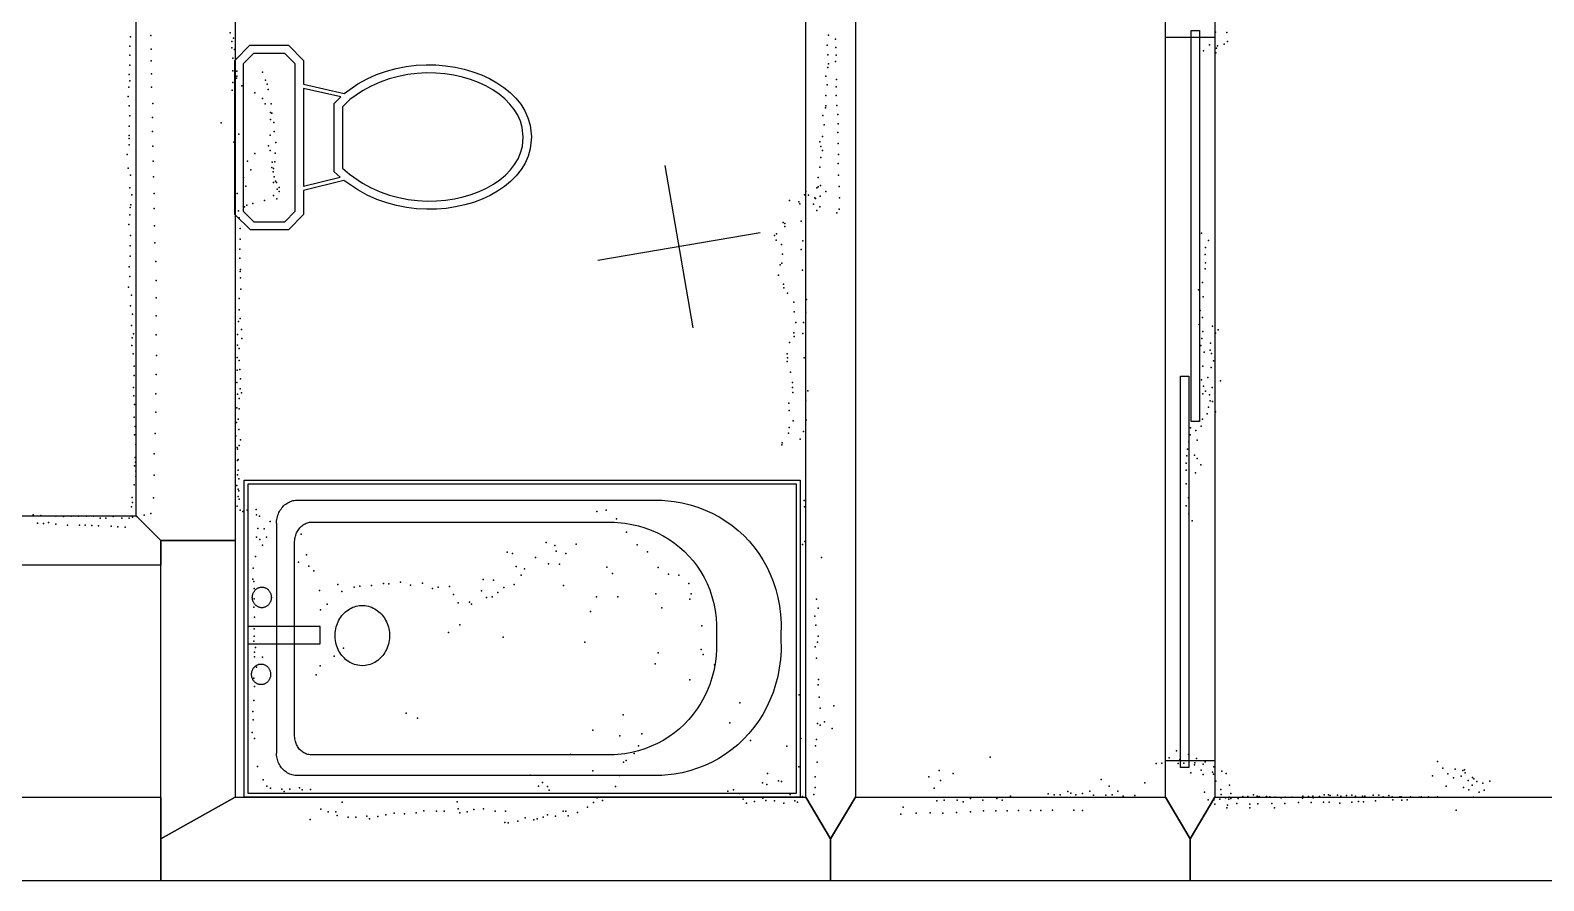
# Model space of a CAD drawing. Header units: millimetres. Extents: x -8477 to 9134, y -9557 to 11037.
# Drawn here: x -3689 to -15, y -4676 to -2610 of the extents above; entities that cross this region are included whole.
import ezdxf

# ---------------------------------------------------------------- set-up
doc = ezdxf.new("R2010")
doc.units = ezdxf.units.MM
for name, color, linetype in [('DOORS', 7, 'Continuous'), ('OBJECTS', 8, 'Continuous'), ('P', 9, 'Continuous'), ('PANOS', 10, 'Continuous'), ('ROOMS', 1, 'Continuous'), ('WALLS', 3, 'Continuous')]:
    doc.layers.add(name, color=color, linetype=linetype)

# ---------------------------------------------------------------- blocks, each defined once
blk = doc.blocks.new('Toilet_4E')
for points in [[(-225.3, 322.7), (-187.7, 360.3)], [(-179.4, 340.3), (-205.3, 314.4)], [(-187.7, 360.3), (186.3, 360.3)], [(178, 340.3), (-179.4, 340.3)], [(203, 315.4), (178, 340.3)], [(186.3, 360.3), (223, 323.6)], [(-225.4, 230.4), (-225.3, 322.7)], [(-205.3, 314.4), (-205.4, 238.9)], [(203, 238.8), (203, 315.4)], [(223, 323.6), (223, 230.5)], [(-187.6, 193.9), (-225.4, 230.4)], [(-205.4, 238.9), (-179.5, 213.9)], [(178.1, 213.9), (203, 238.8)], [(223, 230.5), (186.4, 193.9)], [(-129.4, 193.9), (-187.6, 193.9)], [(-179.5, 213.9), (-126.8, 213.9)], [(-104.9, 95.7), (-129.4, 193.9)], [(-126.8, 213.9), (125.8, 214)], [(118.4, 194), (-119.1, 193.9)], [(-119.1, 193.9), (-96.9, 104.7)], [(97.9, 103.3), (118.4, 194)], [(128.6, 194), (106.3, 95.3)], [(125.8, 214), (178.1, 213.9)], [(186.4, 193.9), (128.6, 194)], [(-96.9, 104.7), (-84.3, 119.2)], [(-84.3, 119.2), (82, 119.2)], [(82, 119.2), (97.9, 103.3)], [(0.5, -359.8), (-28.3, -356.8), (-46.1, -351.7), (-63, -344.2), (-78.8, -334.4), (-93.7, -322.7), (-107.4, -309.2), (-120, -293.9), (-131.4, -277.2), (-141.7, -259.1), (-150.6, -239.7), (-158.3, -219.2), (-164.6, -197.8), (-169.5, -175.5), (-172.9, -152.6), (-174.9, -129.1), (-175.2, -105.2), (-173.9, -81), (-170.9, -56.7), (-166.1, -32.4), (-159.5, -8.2), (-151, 15.7), (-140.6, 39.1), (-128, 62.1), (-104.9, 95.7)], [(-90, 82.1), (-111.5, 50.8), (-123, 29.5), (-132.7, 7.5), (-140.6, -14.9), (-146.8, -37.6), (-151.2, -60.5), (-154, -83.4), (-155.2, -106.2), (-154.9, -128.8), (-153, -150.9), (-149.7, -172.5), (-145.1, -193.5), (-139.1, -213.6), (-131.9, -232.7), (-123.5, -250.6), (-114, -267.3), (-103.5, -282.6), (-92, -296.4), (-79.7, -308.4), (-66.5, -318.7), (-52.6, -327.1), (-38, -333.4), (-22.8, -337.6), (0.4, -339.7)], [(-75.1, 99.2), (-90, 82.1)], [(73.8, 99.2), (-75.1, 99.2)], [(0.4, -339.7), (23.7, -337.3), (38.9, -332.9), (53.5, -326.4), (67.4, -317.9), (80.5, -307.5), (92.9, -295.3), (104.4, -281.4), (114.8, -266), (124.3, -249.3), (132.7, -231.2), (139.8, -212.1), (145.8, -192), (150.4, -171.1), (153.7, -149.5), (155.5, -127.4), (155.9, -105), (154.7, -82.3), (152, -59.5), (147.6, -36.8), (141.5, -14.2), (133.7, 8), (124.1, 29.7), (112.8, 50.6), (91.7, 81.2)], [(106.3, 95.3), (129.3, 62), (141.7, 39.2), (152, 16.1), (160.4, -7.6), (166.9, -31.5), (171.6, -55.7), (174.6, -79.9), (175.9, -103.9), (175.5, -127.7), (173.6, -151.2), (170.2, -174.1), (165.3, -196.3), (159, -217.7), (151.4, -238.2), (142.5, -257.6), (132.3, -275.8), (120.9, -292.7), (108.3, -308), (94.6, -321.7), (79.9, -333.5), (64, -343.4), (47.2, -351.1), (29.4, -356.5), (0.5, -359.8)], [(91.7, 81.2), (73.8, 99.2)]]:
    blk.add_lwpolyline(points)
blk = doc.blocks.new('Bathtub_4B')
for points in [[(-749.4, -385), (-749.4, 385.3)], [(-749.4, 385.3), (750, 385.3)], [(-739.4, 375.3), (-739.4, -375)], [(740, 375.3), (-739.4, 375.3)], [(740, -375), (740, 375.3)], [(750, 385.3), (750, -385)], [(-697.9, -3.9), (-698.1, 29.3), (-696.4, 50.7), (-693.3, 71.7), (-689, 92.1), (-683.3, 111.8), (-676.4, 131), (-668.3, 149.5), (-659, 167.2), (-648.6, 184.3), (-637.2, 200.6), (-624.7, 216.1), (-611.2, 230.8), (-596.8, 244.6), (-581.4, 257.6), (-565.2, 269.6), (-548.2, 280.7), (-530.5, 290.8), (-511.9, 299.9), (-492.7, 308), (-472.9, 315), (-452.4, 320.9), (-431.4, 325.7), (-409.8, 329.3), (-376.6, 332.5)], [(-376.6, 332.5), (608.2, 332.5)], [(608.2, 332.5), (613.5, 332.2), (617, 331.7), (620.4, 331.1), (623.7, 330.2), (627, 329.1), (630.1, 327.8), (633.2, 326.4), (636.1, 324.7), (639, 322.9), (641.7, 320.9), (644.3, 318.8), (646.7, 316.5), (649, 314), (651.1, 311.5), (653.1, 308.8), (654.9, 305.9), (656.6, 303), (658, 299.9), (659.3, 296.8), (660.4, 293.5), (661.3, 290.2), (662, 286.8), (662.4, 283.3), (662.7, 277.9)], [(-524.1, -3.9), (-524.2, 24.6), (-522.8, 43), (-520.2, 60.9), (-516.4, 78.3), (-511.6, 95.2), (-505.7, 111.5), (-498.7, 127.2), (-490.8, 142.4), (-481.9, 156.9), (-472, 170.7), (-461.3, 183.9), (-449.7, 196.3), (-437.4, 208), (-424.2, 219), (-410.3, 229.2), (-395.7, 238.6), (-380.4, 247.1), (-364.5, 254.8), (-348, 261.6), (-331, 267.6), (-313.4, 272.6), (-295.3, 276.6), (-276.8, 279.7), (-248.3, 282.4)], [(-248.3, 282.4), (567.8, 282.4)], [(567.8, 282.4), (572.4, 282.2), (575.3, 281.8), (578.2, 281.2), (581, 280.5), (583.8, 279.5), (586.4, 278.5), (589, 277.2), (591.5, 275.8), (593.9, 274.3), (596.2, 272.6), (598.4, 270.8), (600.4, 268.9), (602.4, 266.8), (604.2, 264.6), (605.9, 262.3), (607.4, 259.9), (608.8, 257.5), (610, 254.9), (611.1, 252.2), (612, 249.5), (612.8, 246.6), (613.3, 243.7), (613.7, 240.8), (613.9, 236.3)], [(662.7, -280), (662.7, 277.9)], [(613.9, 236.3), (613.9, -234.9)], [(678.7, 86.8), (678.8, 89.3), (679.1, 90.9), (679.4, 92.5), (679.8, 94.1), (680.4, 95.6), (681, 97), (681.7, 98.5), (682.5, 99.8), (683.3, 101.1), (684.3, 102.4), (685.3, 103.5), (686.4, 104.7), (687.5, 105.7), (688.7, 106.7), (690, 107.6), (691.3, 108.4), (692.7, 109.2), (694.2, 109.8), (695.6, 110.4), (697.1, 110.9), (698.7, 111.3), (700.3, 111.6), (701.9, 111.8), (704.4, 111.8)], [(704.4, 111.8), (706.9, 111.8), (708.5, 111.6), (710.1, 111.3), (711.7, 110.9), (713.2, 110.4), (714.7, 109.8), (716.1, 109.2), (717.5, 108.4), (718.8, 107.6), (720.1, 106.7), (721.3, 105.7), (722.4, 104.7), (723.5, 103.5), (724.5, 102.4), (725.5, 101.1), (726.4, 99.8), (727.1, 98.5), (727.8, 97), (728.5, 95.6), (729, 94.1), (729.4, 92.5), (729.7, 90.9), (730, 89.3), (730.1, 86.8)], [(704.4, 61.8), (701.9, 61.9), (700.3, 62.1), (698.7, 62.4), (697.1, 62.8), (695.6, 63.3), (694.2, 63.8), (692.7, 64.5), (691.3, 65.3), (690, 66.1), (688.7, 67), (687.5, 68), (686.4, 69), (685.3, 70.1), (684.3, 71.3), (683.3, 72.6), (682.5, 73.9), (681.7, 75.2), (681, 76.6), (680.4, 78.1), (679.8, 79.6), (679.4, 81.2), (679.1, 82.7), (678.8, 84.4), (678.7, 86.8)], [(730.1, 86.8), (730, 84.4), (729.7, 82.7), (729.4, 81.2), (729, 79.6), (728.5, 78.1), (727.8, 76.6), (727.1, 75.2), (726.4, 73.9), (725.5, 72.6), (724.5, 71.3), (723.5, 70.1), (722.4, 69), (721.3, 68), (720.1, 67), (718.8, 66.1), (717.5, 65.3), (716.1, 64.5), (714.7, 63.8), (713.2, 63.3), (711.7, 62.8), (710.1, 62.4), (708.5, 62.1), (706.9, 61.9), (704.4, 61.8)], [(358, -7.4), (358.4, -0.2), (359, 4.5), (359.9, 9.1), (361.1, 13.5), (362.6, 17.9), (364.3, 22.1), (366.3, 26.2), (368.5, 30.2), (370.9, 34), (373.6, 37.6), (376.4, 41.1), (379.5, 44.4), (382.8, 47.5), (386.3, 50.3), (389.9, 53), (393.7, 55.5), (397.6, 57.7), (401.7, 59.6), (406, 61.3), (410.3, 62.8), (414.8, 64), (419.4, 64.9), (424.1, 65.5), (431.2, 65.8)], [(431.2, 65.8), (438.4, 65.5), (443.1, 64.9), (447.7, 64), (452.2, 62.8), (456.6, 61.4), (460.8, 59.6), (464.9, 57.7), (468.9, 55.5), (472.7, 53), (476.4, 50.4), (479.8, 47.5), (483.1, 44.4), (486.2, 41.2), (489.1, 37.7), (491.8, 34.1), (494.3, 30.3), (496.5, 26.3), (498.5, 22.2), (500.2, 18), (501.7, 13.6), (502.9, 9.1), (503.8, 4.6), (504.5, -0.1), (504.8, -7.3)], [(544.7, 12.9), (544.7, -29.1)], [(740.2, 12.9), (544.7, 12.9)], [(-376.6, -336.4), (-410, -333.2), (-431.6, -329.6), (-452.7, -324.9), (-473.3, -319), (-493.2, -312.2), (-512.5, -304.3), (-531, -295.4), (-548.9, -285.5), (-565.9, -274.7), (-582.1, -262.9), (-597.5, -250.2), (-611.9, -236.7), (-625.4, -222.3), (-637.8, -207), (-649.3, -191), (-659.6, -174.2), (-668.9, -156.7), (-676.9, -138.4), (-683.8, -119.4), (-689.4, -99.8), (-693.7, -79.5), (-696.6, -58.7), (-698.2, -37.2), (-697.9, -3.9)], [(-248.3, -283), (-276.8, -280.4), (-295.3, -277.4), (-313.4, -273.6), (-331, -268.8), (-348, -263.2), (-364.5, -256.7), (-380.4, -249.3), (-395.7, -241.1), (-410.3, -232.1), (-424.2, -222.4), (-437.4, -211.8), (-449.8, -200.5), (-461.3, -188.5), (-472, -175.8), (-481.9, -162.4), (-490.8, -148.3), (-498.7, -133.5), (-505.7, -118.1), (-511.6, -102.1), (-516.5, -85.5), (-520.2, -68.3), (-522.8, -50.6), (-524.2, -32.3), (-524.1, -3.9)], [(431.4, -80.4), (424.2, -80.1), (419.6, -79.5), (415, -78.6), (410.5, -77.4), (406.1, -76), (401.9, -74.3), (397.8, -72.3), (393.8, -70.1), (390, -67.7), (386.4, -65), (382.9, -62.2), (379.6, -59.1), (376.5, -55.8), (373.6, -52.4), (371, -48.8), (368.5, -45), (366.3, -41), (364.3, -36.9), (362.6, -32.7), (361.1, -28.3), (359.9, -23.9), (359, -19.3), (358.4, -14.6), (358, -7.4)], [(504.8, -7.3), (504.5, -14.5), (503.8, -19.2), (502.9, -23.8), (501.7, -28.2), (500.3, -32.6), (498.5, -36.8), (496.6, -40.9), (494.3, -44.9), (491.9, -48.7), (489.2, -52.3), (486.3, -55.8), (483.2, -59), (480, -62.1), (476.5, -65), (472.8, -67.7), (469, -70.1), (465.1, -72.3), (461, -74.3), (456.7, -76), (452.4, -77.4), (447.9, -78.6), (443.3, -79.5), (438.6, -80.1), (431.4, -80.4)], [(544.7, -29.1), (740.1, -29.6)], [(676.6, -100.1), (676.8, -97.6), (677, -96), (677.4, -94.4), (677.8, -92.8), (678.3, -91.3), (678.9, -89.9), (679.6, -88.5), (680.4, -87.1), (681.3, -85.8), (682.2, -84.5), (683.2, -83.4), (684.3, -82.2), (685.5, -81.2), (686.7, -80.2), (688, -79.3), (689.3, -78.5), (690.7, -77.7), (692.1, -77.1), (693.6, -76.5), (695.1, -76), (696.6, -75.6), (698.2, -75.3), (699.9, -75.1), (702.4, -75.1)], [(702.4, -125.1), (699.9, -125), (698.2, -124.8), (696.6, -124.5), (695.1, -124.1), (693.6, -123.6), (692.1, -123.1), (690.7, -122.4), (689.3, -121.7), (688, -120.8), (686.7, -119.9), (685.5, -118.9), (684.3, -117.9), (683.2, -116.8), (682.2, -115.6), (681.3, -114.3), (680.4, -113), (679.6, -111.7), (678.9, -110.3), (678.3, -108.8), (677.8, -107.3), (677.4, -105.8), (677, -104.2), (676.8, -102.6), (676.6, -100.1)], [(702.4, -75.1), (704.8, -75.1), (706.5, -75.3), (708.1, -75.6), (709.6, -76), (711.1, -76.5), (712.6, -77.1), (714, -77.7), (715.4, -78.5), (716.8, -79.3), (718, -80.2), (719.2, -81.2), (720.4, -82.2), (721.5, -83.4), (722.5, -84.5), (723.4, -85.8), (724.3, -87.1), (725.1, -88.5), (725.8, -89.9), (726.4, -91.3), (726.9, -92.8), (727.4, -94.4), (727.7, -96), (727.9, -97.6), (728.1, -100.1)], [(728.1, -100.1), (727.9, -102.6), (727.7, -104.2), (727.4, -105.8), (726.9, -107.3), (726.4, -108.8), (725.8, -110.3), (725.1, -111.7), (724.3, -113), (723.4, -114.3), (722.5, -115.6), (721.5, -116.8), (720.4, -117.9), (719.2, -118.9), (718, -119.9), (716.8, -120.8), (715.4, -121.7), (714, -122.4), (712.6, -123.1), (711.1, -123.6), (709.6, -124.1), (708.1, -124.5), (706.5, -124.8), (704.8, -125), (702.4, -125.1)], [(613.9, -234.9), (613.7, -239.6), (613.3, -242.7), (612.7, -245.7), (611.9, -248.6), (611, -251.5), (609.9, -254.3), (608.6, -257), (607.1, -259.6), (605.5, -262.1), (603.8, -264.5), (601.9, -266.7), (599.8, -268.9), (597.7, -270.9), (595.4, -272.8), (593, -274.6), (590.5, -276.2), (587.9, -277.6), (585.2, -278.9), (582.4, -280.1), (579.6, -281), (576.6, -281.8), (573.6, -282.4), (570.5, -282.8), (565.8, -283)], [(565.8, -283), (-248.3, -283)], [(662.7, -280), (662.4, -285.5), (661.9, -289.1), (661.2, -292.7), (660.3, -296.1), (659.2, -299.5), (657.9, -302.7), (656.4, -305.9), (654.7, -309), (652.8, -311.9), (650.7, -314.7), (648.5, -317.4), (646.1, -319.9), (643.6, -322.3), (640.9, -324.5), (638.1, -326.5), (635.2, -328.4), (632.1, -330.1), (629, -331.6), (625.7, -333), (622.3, -334.1), (618.9, -335), (615.3, -335.7), (611.7, -336.2), (606.2, -336.4)], [(606.2, -336.4), (-376.6, -336.4)], [(750, -385), (-749.4, -385)], [(-739.4, -375), (740, -375)]]:
    blk.add_lwpolyline(points)
blk = doc.blocks.new('5-Sliding_45')
for points in [[(-894.902, 22.9697), (55.0191, 22.9697), (55.0191, 2.96966), (-894.902, 2.96966), (-894.902, 22.9697)], [(-55.0675, -2.95703), (894.987, -2.95703), (894.987, -22.957), (-55.0675, -22.957), (-55.0675, -2.95703)]]:
    blk.add_lwpolyline(points)

msp = doc.modelspace()

# ---------------------------------------------------------------- linework, layer by layer
at = {"layer": 'DOORS'}
msp.add_lwpolyline([(-813.9, -2627.3), (-813.9, -4384.4), (-933.9, -4384.4), (-933.9, -2627.3), (-813.9, -2627.3)], dxfattribs=at)
at = {"layer": 'P'}
for p in [(-3446, -2626), (-3397, -2623), (-3204, -2617), (-3200, -2638), (-3196, -2630), (-1752, -2622), (-1735, -2632), (-812, -2615), (-791, -2644), (-785, -2616), (-783, -2638), (-3448, -2649), (-3448, -2671), (-3396, -2656), (-3200, -2653), (-3198, -2678), (-3194, -2657), (-3191, -2678), (-1755, -2647), (-1753, -2670), (-1734, -2652), (-1733, -2671), (-841, -2660), (-827, -2646), (-811, -2665), (-810, -2654), (-807, -2648), (-3449, -2718), (-3448, -2695), (-3396, -2685), (-3395, -2716), (-3198, -2709), (-3193, -2695), (-3188, -2710), (-3126, -2712), (-1753, -2701), (-1752, -2692), (-1735, -2686), (-3450, -2749), (-3448, -2733), (-3395, -2749), (-3198, -2737), (-3189, -2727), (-3188, -2722), (-3176, -2745), (-3118, -2732), (-3114, -2741), (-3112, -2754), (-1758, -2722), (-1755, -2743), (-1733, -2748), (-1732, -2730), (-3452, -2771), (-3392, -2788), (-3199, -2756), (-3144, -2762), (-3126, -2776), (-3119, -2789), (-3105, -2789), (-1758, -2769), (-1733, -2769), (-3449, -2794), (-3448, -2818), (-3393, -2822), (-3106, -2810), (-3106, -2827), (-3103, -2812), (-1765, -2817), (-1759, -2799), (-1758, -2794), (-1731, -2793), (-1729, -2815), (-3449, -2843), (-3393, -2856), (-3226, -2835), (-3183, -2863), (-3107, -2865), (-3098, -2834), (-3097, -2856), (-1762, -2840), (-1729, -2859), (-1728, -2838), (-3449, -2866), (-3449, -2873), (-3449, -2889), (-3392, -2892), (-3195, -2882), (-3111, -2891), (-3107, -2902), (-3093, -2883), (-1773, -2881), (-1770, -2893), (-1766, -2868), (-1766, -2902), (-1728, -2885), (-3454, -2912), (-3391, -2928), (-3162, -2928), (-3144, -2910), (-3102, -2931), (-3096, -2930), (-3095, -2909), (-1770, -2919), (-1728, -2934), (-1727, -2912), (-3452, -2945), (-3446, -2962), (-3390, -2966), (-3172, -2968), (-3154, -2949), (-3103, -2944), (-3100, -2954), (-3099, -2946), (-3097, -2966), (-1777, -2968), (-1773, -2943), (-1727, -2962), (-3448, -2993), (-3443, -3010), (-3389, -3007), (-3187, -3007), (-3166, -2989), (-3099, -2980), (-3099, -3012), (-3094, -2977), (-3092, -2980), (-3090, -2996), (-3085, -2992), (-3085, -3002), (-1810, -3010), (-1807, -3002), (-1800, -3011), (-1780, -2993), (-1777, -2991), (-1771, -2987), (-1758, -3002), (-1726, -2990), (-3447, -3041), (-3445, -3034), (-3389, -3043), (-3184, -3049), (-3169, -3039), (-3164, -3035), (-3149, -3031), (-3121, -3024), (-3091, -3020), (-1846, -3024), (-1824, -3027), (-1821, -3032), (-1788, -3033), (-1785, -3017), (-1783, -3019), (-1780, -3048), (-1773, -3039), (-1772, -3013), (-1726, -3045), (-1725, -3017), (-3450, -3082), (-3448, -3059), (-3388, -3085), (-3182, -3066), (-1862, -3077), (-1858, -3080), (-1818, -3074), (-1731, -3054), (-3446, -3109), (-3180, -3092), (-3180, -3118), (-1883, -3109), (-1879, -3120), (-1878, -3105), (-1858, -3087), (-1814, -3122), (-846, -3103), (-829, -3121), (-3447, -3134), (-3447, -3159), (-3387, -3127), (-3181, -3142), (-1866, -3131), (-1863, -3154), (-1818, -3143), (-837, -3155), (-836, -3138), (-3449, -3185), (-3385, -3172), (-3181, -3164), (-3180, -3196), (-3179, -3191), (-1869, -3180), (-1865, -3176), (-1815, -3193), (-837, -3190), (-836, -3175), (-3448, -3208), (-3384, -3218), (-3179, -3212), (-1873, -3205), (-1861, -3227), (-844, -3223), (-3451, -3234), (-3444, -3254), (-3384, -3260), (-3182, -3262), (-3178, -3239), (-1860, -3236), (-1851, -3249), (-1805, -3264), (-853, -3241), (-842, -3258), (-3446, -3280), (-3441, -3300), (-3384, -3304), (-3182, -3289), (-1836, -3271), (-1835, -3294), (-1807, -3295), (-849, -3291), (-3444, -3327), (-3184, -3318), (-3180, -3310), (-3177, -3337), (-1831, -3320), (-1812, -3320), (-852, -3325), (-844, -3308), (-843, -3342), (-819, -3329), (-806, -3338), (-3443, -3376), (-3442, -3357), (-3439, -3348), (-3384, -3350), (-3186, -3349), (-3186, -3375), (-3176, -3359), (-1846, -3369), (-1836, -3345), (-1835, -3354), (-1814, -3347), (-848, -3376), (-845, -3359), (-824, -3370), (-812, -3346), (-3440, -3396), (-3383, -3400), (-3187, -3405), (-3182, -3383), (-3182, -3412), (-1852, -3396), (-1852, -3415), (-1851, -3406), (-1811, -3406), (-840, -3392), (-825, -3387), (-822, -3395), (-817, -3413), (-3437, -3426), (-3437, -3449), (-3384, -3446), (-3187, -3436), (-3181, -3434), (-1844, -3441), (-843, -3426), (-823, -3429), (-3439, -3478), (-3188, -3466), (-3180, -3481), (-3179, -3457), (-1839, -3466), (-1839, -3478), (-1838, -3490), (-1802, -3486), (-846, -3459), (-841, -3475), (-836, -3487), (-831, -3454), (-820, -3478), (-800, -3462), (-3438, -3498), (-3436, -3519), (-3385, -3493), (-3188, -3527), (-3186, -3494), (-3182, -3505), (-3177, -3491), (-1848, -3516), (-1807, -3509), (-843, -3493), (-829, -3526), (-827, -3496), (-825, -3510), (-819, -3512), (-3437, -3550), (-3385, -3538), (-3189, -3563), (-3185, -3555), (-3182, -3530), (-1847, -3534), (-1837, -3559), (-1806, -3557), (-852, -3560), (-844, -3555), (-832, -3542), (-812, -3537), (-3436, -3593), (-3435, -3573), (-3386, -3590), (-3190, -3595), (-3183, -3580), (-1849, -3589), (-1847, -3575), (-1812, -3585), (-874, -3593), (-873, -3576), (-860, -3582), (-847, -3572), (-3433, -3616), (-3187, -3624), (-3186, -3628), (-3182, -3619), (-3179, -3605), (-1865, -3617), (-1864, -3612), (-1820, -3603), (-880, -3628), (-877, -3610), (-857, -3606), (-3436, -3668), (-3435, -3648), (-3434, -3659), (-3389, -3639), (-3186, -3655), (-3185, -3653), (-883, -3662), (-882, -3644), (-863, -3642), (-857, -3650), (-848, -3666), (-3433, -3681), (-3433, -3694), (-3389, -3691), (-3186, -3690), (-3185, -3679), (-3183, -3700), (-883, -3679), (-861, -3685), (-3442, -3745), (-3437, -3714), (-3390, -3746), (-3188, -3716), (-3185, -3725), (-3185, -3743), (-3183, -3729), (-883, -3712), (-878, -3746), (-3444, -3768), (-3441, -3757), (-3397, -3784), (-3187, -3766), (-3182, -3749), (-3180, -3776), (-3173, -3779), (-3163, -3776), (-3141, -3774), (-2314, -3779), (-2291, -3776), (-1811, -3752), (-1810, -3768), (-883, -3765), (-3682, -3787), (-3672, -3807), (-3664, -3789), (-3657, -3808), (-3645, -3806), (-3627, -3790), (-3627, -3810), (-3609, -3791), (-3599, -3812), (-3590, -3790), (-3572, -3790), (-3570, -3812), (-3556, -3812), (-3553, -3790), (-3540, -3813), (-3536, -3790), (-3524, -3814), (-3520, -3795), (-3506, -3795), (-3493, -3815), (-3488, -3791), (-3477, -3816), (-3467, -3795), (-3459, -3817), (-3449, -3795), (-3441, -3793), (-3431, -3791), (-3413, -3788), (-3140, -3787), (-3137, -3820), (-3133, -3790), (-3122, -3821), (-3107, -3803), (-2266, -3797), (-877, -3785), (-869, -3802), (-3140, -3841), (-3132, -3847), (-3116, -3841), (-3032, -3834), (-2437, -3854), (-2242, -3829), (-1809, -3852), (-3143, -3888), (-3126, -3861), (-3019, -3884), (-2532, -3878), (-2519, -3881), (-2463, -3891), (-2416, -3862), (-2413, -3875), (-2389, -3881), (-2364, -3858), (-2216, -3860), (-2191, -3877), (-1815, -3859), (-1769, -3891), (-3148, -3917), (-3038, -3902), (-3013, -3912), (-3001, -3923), (-2510, -3913), (-2490, -3918), (-2431, -3906), (-2405, -3907), (-2290, -3914), (-2276, -3930), (-2165, -3915), (-2140, -3931), (-3149, -3943), (-3147, -3949), (-3146, -3966), (-2943, -3956), (-2903, -3963), (-2889, -3960), (-2861, -3959), (-2832, -3954), (-2819, -3955), (-2791, -3951), (-2766, -3958), (-2737, -3953), (-2713, -3966), (-2699, -3963), (-2672, -3961), (-2590, -3944), (-2565, -3946), (-2540, -3964), (-2515, -3956), (-2498, -3934), (-2395, -3959), (-2115, -3934), (-2091, -3954), (-3146, -3991), (-2987, -3971), (-2969, -4004), (-2933, -3973), (-2662, -3981), (-2651, -4001), (-2623, -3999), (-2618, -4004), (-2594, -3972), (-2582, -3988), (-2568, -3986), (-2554, -3976), (-2315, -3986), (-2263, -3986), (-2171, -3979), (-2088, -3992), (-2085, -3979), (-1781, -3992), (-3147, -4011), (-3145, -4036), (-2985, -4018), (-2329, -4022), (-2156, -4013), (-1785, -4033), (-1777, -4014), (-3146, -4064), (-2674, -4073), (-2647, -4054), (-2059, -4057), (-1782, -4055), (-3147, -4094), (-3146, -4082), (-3143, -4109), (-2929, -4111), (-2541, -4084), (-2343, -4096), (-2061, -4114), (-1784, -4108), (-1778, -4096), (-1777, -4082), (-3145, -4121), (-3145, -4132), (-3126, -4133), (-2952, -4130), (-2172, -4149), (-2165, -4122), (-2056, -4126), (-2028, -4151), (-1781, -4135), (-3147, -4184), (-3140, -4157), (-2995, -4176), (-2986, -4154), (-2088, -4188), (-1776, -4187), (-3145, -4204), (-1823, -4224), (-1777, -4200), (-3147, -4238), (-1967, -4244), (-1774, -4230), (-1772, -4257), (-1739, -4251), (-3149, -4265), (-3148, -4285), (-2777, -4269), (-2749, -4281), (-2250, -4273), (-1991, -4292), (-1778, -4294), (-1772, -4298), (-1761, -4290), (-3151, -4316), (-3145, -4330), (-2324, -4310), (-2258, -4324), (-2205, -4319), (-1941, -4335), (-1819, -4330), (-1781, -4333), (-1743, -4306), (-2378, -4369), (-2223, -4367), (-2213, -4348), (-1853, -4349), (-1783, -4348), (-907, -4360), (-878, -4369), (-3138, -4398), (-2249, -4388), (-2243, -4384), (-1824, -4399), (-1779, -4388), (-1483, -4408), (-1359, -4376), (-956, -4391), (-942, -4390), (-925, -4377), (-903, -4391), (-899, -4381), (-889, -4390), (-863, -4394), (-862, -4389), (-858, -4379), (-847, -4407), (-842, -4393), (-837, -4387), (-816, -4399), (-273, -4386), (-260, -4402), (-230, -4405), (-212, -4408), (-208, -4406), (-3124, -4431), (-2476, -4419), (-2446, -4437), (-2324, -4409), (-2259, -4420), (-1912, -4438), (-1901, -4442), (-1900, -4415), (-1873, -4433), (-1866, -4435), (-1784, -4423), (-1508, -4423), (-1480, -4432), (-1449, -4415), (-1090, -4430), (-984, -4438), (-872, -4414), (-842, -4418), (-819, -4412), (-817, -4417), (-811, -4434), (-797, -4410), (-786, -4415), (-778, -4444), (-285, -4421), (-248, -4416), (-234, -4426), (-216, -4422), (-206, -4414), (-199, -4432), (-189, -4444), (-188, -4425), (-185, -4428), (-178, -4435), (-163, -4439), (-146, -4434), (-3115, -4446), (-3106, -4451), (-3079, -4453), (-3073, -4459), (-3059, -4453), (-3036, -4450), (-3029, -4455), (-3009, -4454), (-3002, -4473), (-2456, -4446), (-2434, -4447), (-2430, -4456), (-2313, -4474), (-2300, -4481), (-2269, -4447), (-1996, -4458), (-1982, -4455), (-1968, -4464), (-1959, -4478), (-1911, -4475), (-1904, -4481), (-1883, -4482), (-1845, -4466), (-1833, -4482), (-1815, -4471), (-1787, -4466), (-1784, -4449), (-1495, -4451), (-1489, -4482), (-1471, -4480), (-1439, -4480), (-1407, -4476), (-1377, -4480), (-1343, -4476), (-1330, -4480), (-1310, -4470), (-1218, -4465), (-1204, -4467), (-1189, -4467), (-1171, -4459), (-1163, -4463), (-1151, -4467), (-1135, -4464), (-1117, -4458), (-1108, -4468), (-1078, -4468), (-1070, -4446), (-1063, -4467), (-1049, -4458), (-1036, -4470), (-1008, -4469), (-839, -4461), (-830, -4479), (-816, -4479), (-802, -4478), (-799, -4454), (-798, -4466), (-788, -4474), (-780, -4478), (-779, -4473), (-775, -4464), (-775, -4476), (-757, -4476), (-746, -4471), (-734, -4471), (-720, -4467), (-711, -4470), (-706, -4471), (-688, -4471), (-680, -4472), (-667, -4473), (-653, -4474), (-643, -4473), (-627, -4473), (-601, -4475), (-600, -4470), (-586, -4471), (-576, -4470), (-575, -4474), (-560, -4471), (-548, -4467), (-538, -4467), (-534, -4469), (-516, -4468), (-508, -4470), (-494, -4469), (-481, -4468), (-472, -4470), (-455, -4470), (-450, -4470), (-429, -4468), (-424, -4482), (-416, -4468), (-405, -4472), (-391, -4469), (-383, -4472), (-382, -4479), (-365, -4472), (-361, -4472), (-360, -4480), (-347, -4479), (-339, -4472), (-339, -4473), (-318, -4473), (-313, -4472), (-295, -4472), (-273, -4472), (-252, -4446), (-210, -4449), (-197, -4455), (-186, -4473), (-172, -4461), (-160, -4456), (-2984, -4502), (-2966, -4508), (-2948, -4508), (-2944, -4517), (-2932, -4485), (-2872, -4519), (-2826, -4516), (-2806, -4512), (-2781, -4513), (-2753, -4511), (-2734, -4506), (-2703, -4507), (-2685, -4507), (-2653, -4484), (-2651, -4501), (-2647, -4511), (-2629, -4508), (-2613, -4503), (-2589, -4501), (-2561, -4507), (-2536, -4507), (-2434, -4516), (-2414, -4519), (-2396, -4507), (-2389, -4507), (-2384, -4518), (-2361, -4510), (-2337, -4497), (-2322, -4486), (-1951, -4487), (-1931, -4483), (-1860, -4487), (-1827, -4485), (-1576, -4514), (-1570, -4497), (-1539, -4512), (-1505, -4511), (-1474, -4512), (-1441, -4510), (-1425, -4484), (-1407, -4508), (-1375, -4506), (-1345, -4506), (-1318, -4506), (-1290, -4505), (-1261, -4505), (-1236, -4505), (-1208, -4504), (-1156, -4504), (-1135, -4505), (-814, -4490), (-785, -4499), (-783, -4492), (-760, -4488), (-729, -4490), (-729, -4499), (-709, -4489), (-675, -4488), (-669, -4499), (-644, -4488), (-611, -4486), (-580, -4486), (-550, -4485), (-536, -4485), (-510, -4487), (-481, -4485), (-465, -4483), (-453, -4484), (-228, -4504), (-3010, -4527), (-2918, -4521), (-2899, -4521), (-2866, -4525), (-2846, -4520), (-2537, -4534), (-2529, -4535), (-2506, -4531), (-2488, -4523), (-2467, -4528), (-2459, -4525), (-2444, -4521)]:
    msp.add_point(p, dxfattribs=at)
at = {"layer": 'PANOS'}
for points in [[(-2080.5, -3333.1), (-2148.3, -2938.8)], [(-1917.3, -3102.1), (-2311.5, -3169.8)]]:
    msp.add_lwpolyline(points, dxfattribs=at)
at = {"layer": 'ROOMS'}
for points in [[(-3432.4, -3789.3), (-3432.4, -694.1), (-3432.4, -694.1), (-3432.4, 309.2), (-6829.7, 309.3), (-6829.7, -3789.3), (-3432.4, -3789.3)], [(-1686.4, -4472.7), (-933.9, -4472.7), (-933.9, -754.2), (-1686.4, -754.1), (-1686.4, -4472.7)], [(-813.9, -4472.7), (2868.7, -4472.7), (2868.7, -754.1), (943.8, -754.2), (943.8, -754.2), (304.6, -754.2), (-813.9, -754.2), (-813.9, -4472.7)], [(-3192.4, -814.1), (-3192.4, -3849.3), (-3192.4, -3849.3), (-3192.4, -4472.7), (-1806.4, -4472.7), (-1806.4, -814.1), (-3192.4, -814.1)], [(-3372.4, -3909.3), (-6829.7, -3909.3), (-6829.7, -4472.7), (-3372.4, -4472.7), (-3372.4, -3909.3)]]:
    msp.add_lwpolyline(points, close=True, dxfattribs=at)
at = {"layer": 'WALLS'}
for points in [[(-3192.4, -814.1), (-3192.4, -3849.3), (-3372.4, -3849.3), (-3432.4, -3789.3), (-3432.4, -694.1), (-3372.4, -694.1), (-3192.4, -814.1)], [(-1686.4, -754.1), (-1686.4, -4472.7), (-1746.4, -4574.2), (-1806.4, -4472.7), (-1806.4, -814.1), (-1746.4, -694.1), (-1686.4, -754.1)], [(-813.9, -754.2), (-813.9, -4472.7), (-873.9, -4574.2), (-933.9, -4472.7), (-933.9, -754.2), (-873.9, -694.2), (-813.9, -754.2)], [(-6829.7, -3789.3), (-3432.4, -3789.3), (-3372.4, -3849.3), (-3372.4, -3909.3), (-6829.7, -3909.3), (-6931.2, -3849.3), (-6829.7, -3789.3)], [(-3192.4, -3849.3), (-3192.4, -4472.7), (-3372.5, -4574.2), (-3372.4, -4472.7), (-3372.4, -3909.3), (-3372.4, -3849.3), (-3192.4, -3849.3)], [(-3372.5, -4675.7), (-7032.7, -4675.7), (-6931.2, -4574.2), (-6829.7, -4472.7), (-3372.4, -4472.7), (-3372.5, -4574.2), (-3372.5, -4675.7)], [(-1746.4, -4675.7), (-3372.5, -4675.7), (-3372.5, -4574.2), (-3192.4, -4472.7), (-1806.4, -4472.7), (-1746.4, -4574.2), (-1746.4, -4675.7)], [(-873.9, -4675.7), (-1746.4, -4675.7), (-1746.4, -4574.2), (-1686.4, -4472.7), (-933.9, -4472.7), (-873.9, -4574.2), (-873.9, -4675.7)], [(3071.7, -4675.7), (-873.9, -4675.7), (-873.9, -4574.2), (-813.9, -4472.7), (2868.7, -4472.7), (2970.2, -4574.2), (3071.7, -4675.7)]]:
    msp.add_lwpolyline(points, dxfattribs=at)

# ---------------------------------------------------------------- block references
at = {"layer": 'DOORS', "xscale": -1, "yscale": -1, "rotation": 270}
msp.add_blockref('5-Sliding_45', (-873.9, -3505.8), dxfattribs=at)
at = {"layer": 'OBJECTS', "rotation": 90}
msp.add_blockref('Toilet_4E', (-2832.4, -2870), dxfattribs=at)
at = {"layer": 'OBJECTS', "xscale": 0.9, "rotation": 180}
msp.add_blockref('Bathtub_4B', (-2495.1, -4087.7), dxfattribs=at)

doc.saveas('drawing.dxf')
